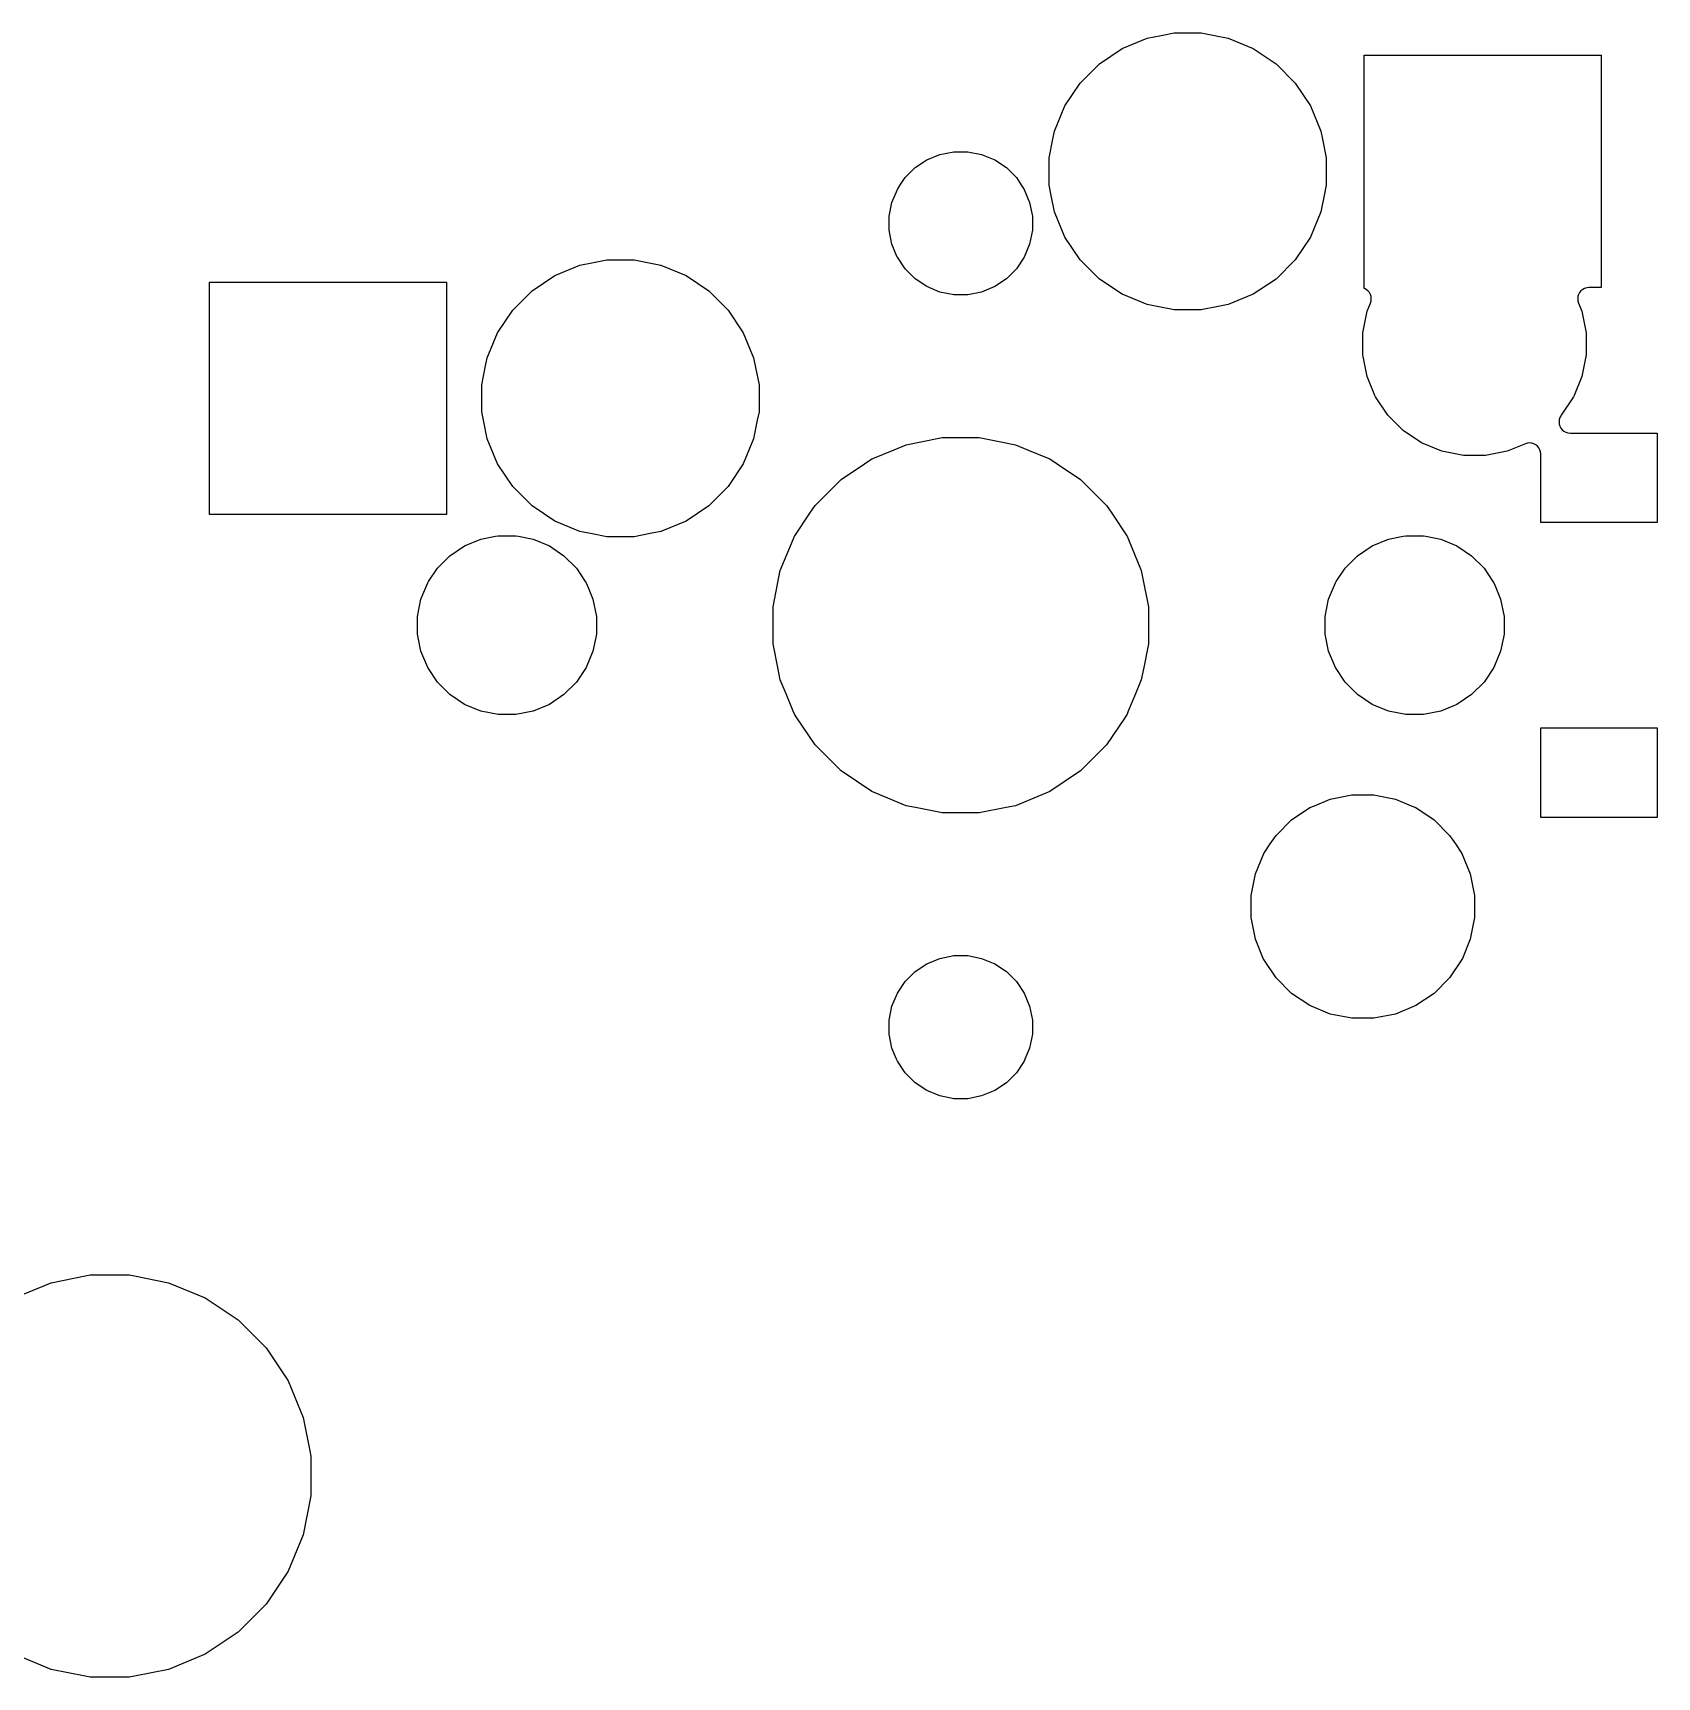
# Model space of a CAD drawing. Extents: x 70 to 347, y -163 to -55.
# Drawn here: x 226.91 to 245.09, y -82.97 to -64.57 of the extents above; entities that cross this region are included whole.
import ezdxf

# ---------------------------------------------------------------- set-up
doc = ezdxf.new("R2010")
doc.units = 0
doc.layers.add('BLACK', color=7, linetype='CONTINUOUS')

msp = doc.modelspace()

# ---------------------------------------------------------------- linework, layer by layer
at = {"layer": 'BLACK', "linetype": 'CONTINUOUS'}
for p, q in [((239.384, -64.6248), (239.538, -64.5941)), ((239.538, -64.5941), (239.684, -64.5652)), ((239.684, -64.5652), (239.989, -64.5652)), ((239.989, -64.5652), (240.135, -64.5941)), ((240.135, -64.5941), (240.289, -64.6248)), ((238.848, -64.9115), (239.102, -64.7417)), ((239.102, -64.7417), (239.384, -64.6248)), ((240.289, -64.6248), (240.571, -64.7417)), ((240.571, -64.7417), (240.825, -64.9115)), ((238.632, -65.1275), (238.848, -64.9115)), ((240.825, -64.9115), (241.041, -65.1275)), ((241.813, -67.4263), (241.813, -64.8152)), ((241.813, -64.8152), (244.465, -64.8152)), ((244.465, -64.8152), (244.465, -67.4172)), ((238.462, -65.3815), (238.632, -65.1275)), ((241.041, -65.1275), (241.211, -65.3815)), ((238.345, -65.6638), (238.462, -65.3815)), ((241.211, -65.3815), (241.328, -65.6638)), ((238.327, -65.7545), (238.345, -65.6638)), ((241.328, -65.6638), (241.346, -65.7545)), ((237.063, -65.926), (237.218, -65.8952)), ((237.218, -65.8952), (237.375, -65.8952)), ((237.375, -65.8952), (237.53, -65.926)), ((238.286, -65.9634), (238.327, -65.7545)), ((241.346, -65.7545), (241.388, -65.9634)), ((236.674, -66.1856), (236.786, -66.074)), ((236.786, -66.074), (236.917, -65.9864)), ((236.917, -65.9864), (237.063, -65.926)), ((236.917, -65.9864), (236.917, -65.9864)), ((237.53, -65.926), (237.676, -65.9864)), ((237.676, -65.9864), (237.676, -65.9864)), ((237.676, -65.9864), (237.807, -66.074)), ((237.807, -66.074), (237.919, -66.1856)), ((238.286, -66.269), (238.286, -65.9634)), ((241.388, -65.9634), (241.388, -66.269)), ((236.616, -66.2733), (236.674, -66.1856)), ((237.919, -66.1856), (237.977, -66.2733)), ((236.526, -66.4626), (236.587, -66.3168)), ((236.587, -66.3168), (236.616, -66.2733)), ((237.977, -66.2733), (238.006, -66.3168)), ((238.006, -66.3168), (238.067, -66.4626)), ((238.309, -66.3852), (238.286, -66.269)), ((238.345, -66.5686), (238.309, -66.3852)), ((241.364, -66.3852), (241.328, -66.5686)), ((241.388, -66.269), (241.364, -66.3852)), ((236.496, -66.6173), (236.526, -66.4626)), ((236.496, -66.7751), (236.496, -66.6173)), ((238.067, -66.4626), (238.098, -66.6173)), ((238.098, -66.6173), (238.098, -66.7751)), ((238.462, -66.8509), (238.345, -66.5686)), ((241.328, -66.5686), (241.211, -66.8509)), ((236.526, -66.9298), (236.496, -66.7751)), ((238.098, -66.7751), (238.067, -66.9298)), ((236.586, -67.0745), (236.526, -66.9298)), ((238.067, -66.9298), (238.007, -67.0745)), ((238.632, -67.1049), (238.462, -66.8509)), ((241.211, -66.8509), (241.041, -67.1049)), ((232.752, -67.2817), (233.034, -67.1648)), ((233.034, -67.1648), (233.184, -67.135)), ((233.184, -67.135), (233.334, -67.1052)), ((233.334, -67.1052), (233.639, -67.1052)), ((233.639, -67.1052), (233.789, -67.135)), ((233.789, -67.135), (233.939, -67.1648)), ((233.939, -67.1648), (234.221, -67.2817)), ((236.587, -67.0756), (236.586, -67.0745)), ((236.674, -67.2068), (236.587, -67.0756)), ((238.006, -67.0756), (237.919, -67.2068)), ((238.007, -67.0745), (238.006, -67.0756)), ((238.848, -67.3209), (238.632, -67.1049)), ((241.041, -67.1049), (240.825, -67.3209)), ((228.886, -69.9572), (228.886, -67.3552)), ((228.886, -67.3552), (231.538, -67.3552)), ((231.538, -67.3552), (231.538, -69.9572)), ((232.498, -67.4515), (232.752, -67.2817)), ((234.221, -67.2817), (234.475, -67.4515)), ((236.786, -67.3184), (236.674, -67.2068)), ((236.917, -67.406), (236.786, -67.3184)), ((237.807, -67.3184), (237.676, -67.406)), ((237.919, -67.2068), (237.807, -67.3184)), ((239.102, -67.4907), (238.848, -67.3209)), ((240.825, -67.3209), (240.571, -67.4907)), ((232.282, -67.6675), (232.498, -67.4515)), ((234.475, -67.4515), (234.691, -67.6675)), ((237.063, -67.4664), (236.917, -67.406)), ((236.917, -67.406), (236.917, -67.406)), ((236.917, -67.406), (236.917, -67.406)), ((237.218, -67.4972), (237.063, -67.4664)), ((237.375, -67.4972), (237.218, -67.4972)), ((237.53, -67.4664), (237.375, -67.4972)), ((237.676, -67.406), (237.53, -67.4664)), ((237.676, -67.406), (237.676, -67.406)), ((237.676, -67.406), (237.676, -67.406)), ((239.384, -67.6076), (239.102, -67.4907)), ((240.571, -67.4907), (240.289, -67.6076)), ((241.814, -67.4267), (241.813, -67.4263)), ((241.835, -67.4383), (241.814, -67.4267)), ((241.854, -67.4538), (241.835, -67.4383)), ((241.87, -67.4728), (241.854, -67.4538)), ((241.881, -67.4944), (241.87, -67.4728)), ((241.889, -67.5178), (241.881, -67.4944)), ((241.891, -67.5422), (241.889, -67.5178)), ((241.889, -67.5666), (241.891, -67.5422)), ((244.205, -67.5178), (244.202, -67.5422)), ((244.202, -67.5422), (244.205, -67.5666)), ((244.212, -67.4944), (244.205, -67.5178)), ((244.223, -67.4728), (244.212, -67.4944)), ((244.239, -67.4538), (244.223, -67.4728)), ((244.258, -67.4383), (244.239, -67.4538)), ((244.279, -67.4267), (244.258, -67.4383)), ((244.303, -67.4196), (244.279, -67.4267)), ((244.327, -67.4172), (244.303, -67.4196)), ((244.465, -67.4172), (244.327, -67.4172)), ((232.112, -67.9215), (232.282, -67.6675)), ((234.691, -67.6675), (234.861, -67.9215)), ((239.494, -67.6295), (239.384, -67.6076)), ((239.684, -67.6672), (239.494, -67.6295)), ((239.989, -67.6672), (239.684, -67.6672)), ((240.179, -67.6295), (239.989, -67.6672)), ((240.289, -67.6076), (240.179, -67.6295)), ((241.796, -67.923), (241.844, -67.6813)), ((241.844, -67.6813), (241.881, -67.59)), ((241.881, -67.59), (241.889, -67.5666)), ((244.205, -67.5666), (244.212, -67.59)), ((244.212, -67.59), (244.25, -67.6813)), ((244.25, -67.6813), (244.298, -67.923)), ((231.995, -68.2038), (232.112, -67.9215)), ((234.861, -67.9215), (234.978, -68.2038)), ((241.796, -68.1694), (241.796, -67.923)), ((244.298, -67.923), (244.298, -68.1694)), ((231.974, -68.3098), (231.995, -68.2038)), ((234.978, -68.2038), (234.999, -68.3098)), ((241.844, -68.4111), (241.796, -68.1694)), ((244.298, -68.1694), (244.25, -68.4111)), ((231.936, -68.5034), (231.974, -68.3098)), ((234.999, -68.3098), (235.038, -68.5034)), ((241.932, -68.6239), (241.844, -68.4111)), ((244.25, -68.4111), (244.161, -68.6239)), ((231.936, -68.809), (231.936, -68.5034)), ((235.038, -68.5034), (235.038, -68.809)), ((241.938, -68.6388), (241.932, -68.6239)), ((242.075, -68.8437), (241.938, -68.6388)), ((244.155, -68.6388), (244.018, -68.8437)), ((244.161, -68.6239), (244.155, -68.6388)), ((231.954, -68.9013), (231.936, -68.809)), ((235.038, -68.809), (235.019, -68.9013)), ((231.995, -69.1086), (231.954, -68.9013)), ((235.019, -68.9013), (234.978, -69.1086)), ((242.249, -69.0179), (242.075, -68.8437)), ((242.454, -69.1548), (242.249, -69.0179)), ((243.995, -68.8958), (243.993, -68.9202)), ((243.993, -68.9202), (243.995, -68.9446)), ((244.002, -68.8724), (243.995, -68.8958)), ((243.995, -68.9446), (244.002, -68.968)), ((244.014, -68.8508), (244.002, -68.8724)), ((244.002, -68.968), (244.014, -68.9896)), ((244.018, -68.8437), (244.014, -68.8508)), ((244.014, -68.9896), (244.029, -69.0086)), ((244.018, -68.8437), (244.018, -68.8437)), ((244.029, -69.0086), (244.048, -69.0241)), ((244.048, -69.0241), (244.07, -69.0357)), ((232.112, -69.3909), (231.995, -69.1086)), ((234.978, -69.1086), (234.861, -69.3909)), ((236.549, -69.2319), (236.684, -69.1759)), ((236.684, -69.1759), (236.849, -69.143)), ((236.849, -69.143), (237.09, -69.0952)), ((237.09, -69.0952), (237.504, -69.0952)), ((237.504, -69.0952), (237.744, -69.143)), ((237.744, -69.143), (237.909, -69.1759)), ((237.909, -69.1759), (238.044, -69.2319)), ((242.682, -69.2491), (242.454, -69.1548)), ((242.454, -69.1548), (242.454, -69.1548)), ((242.454, -69.1548), (242.454, -69.1548)), ((243.617, -69.1642), (243.411, -69.2491)), ((243.64, -69.1571), (243.617, -69.1642)), ((243.664, -69.1547), (243.64, -69.1571)), ((243.689, -69.1571), (243.664, -69.1547)), ((243.712, -69.1642), (243.689, -69.1571)), ((243.734, -69.1758), (243.712, -69.1642)), ((243.753, -69.1913), (243.734, -69.1758)), ((243.768, -69.2102), (243.753, -69.1913)), ((243.78, -69.2319), (243.768, -69.2102)), ((244.07, -69.0357), (244.093, -69.0428)), ((244.093, -69.0428), (244.117, -69.0452)), ((244.117, -69.0452), (245.091, -69.0452)), ((245.091, -69.0452), (245.091, -70.0472)), ((232.282, -69.6449), (232.112, -69.3909)), ((234.861, -69.3909), (234.691, -69.6449)), ((235.957, -69.5642), (236.217, -69.3909)), ((236.217, -69.3909), (236.301, -69.3343)), ((236.301, -69.3343), (236.311, -69.3304)), ((236.311, -69.3304), (236.549, -69.2319)), ((238.044, -69.2319), (238.282, -69.3304)), ((238.282, -69.3304), (238.292, -69.3343)), ((238.292, -69.3343), (238.376, -69.3909)), ((238.376, -69.3909), (238.636, -69.5642)), ((242.923, -69.2972), (242.682, -69.2491)), ((243.17, -69.2972), (242.923, -69.2972)), ((243.411, -69.2491), (243.17, -69.2972)), ((243.787, -69.2553), (243.78, -69.2319)), ((243.789, -69.2797), (243.787, -69.2553)), ((243.789, -70.0472), (243.789, -69.2797)), ((235.665, -69.8569), (235.957, -69.5642)), ((238.636, -69.5642), (238.929, -69.8569)), ((232.498, -69.8609), (232.282, -69.6449)), ((234.691, -69.6449), (234.475, -69.8609)), ((232.752, -70.0307), (232.498, -69.8609)), ((234.475, -69.8609), (234.221, -70.0307)), ((235.439, -70.1952), (235.607, -69.9436)), ((235.607, -69.9436), (235.665, -69.8569)), ((238.929, -69.8569), (238.987, -69.9436)), ((238.987, -69.9436), (239.155, -70.1952)), ((231.538, -69.9572), (228.886, -69.9572)), ((233.034, -70.1476), (232.752, -70.0307)), ((234.221, -70.0307), (233.939, -70.1476)), ((245.091, -70.0472), (243.789, -70.0472)), ((231.578, -70.4187), (231.742, -70.3091)), ((231.742, -70.3091), (231.925, -70.2337)), ((231.925, -70.2337), (232.089, -70.201)), ((232.089, -70.201), (232.118, -70.1952)), ((232.118, -70.1952), (232.315, -70.1952)), ((232.315, -70.1952), (232.344, -70.201)), ((232.344, -70.201), (232.509, -70.2337)), ((232.509, -70.2337), (232.691, -70.3091)), ((232.691, -70.3091), (232.855, -70.4187)), ((233.153, -70.1713), (233.034, -70.1476)), ((233.334, -70.2072), (233.153, -70.1713)), ((233.639, -70.2072), (233.334, -70.2072)), ((233.82, -70.1713), (233.639, -70.2072)), ((233.939, -70.1476), (233.82, -70.1713)), ((235.276, -70.5834), (235.42, -70.2368)), ((235.42, -70.2368), (235.435, -70.201)), ((235.435, -70.201), (235.439, -70.1952)), ((239.155, -70.1952), (239.158, -70.201)), ((239.158, -70.201), (239.173, -70.2368)), ((239.173, -70.2368), (239.317, -70.5834)), ((241.738, -70.4187), (241.902, -70.3091)), ((241.902, -70.3091), (242.085, -70.2337)), ((242.085, -70.2337), (242.249, -70.201)), ((242.249, -70.201), (242.278, -70.1952)), ((242.278, -70.1952), (242.475, -70.1952)), ((242.475, -70.1952), (242.504, -70.201)), ((242.504, -70.201), (242.669, -70.2337)), ((242.669, -70.2337), (242.851, -70.3091)), ((242.851, -70.3091), (243.015, -70.4187)), ((231.439, -70.5581), (231.578, -70.4187)), ((232.855, -70.4187), (232.994, -70.5581)), ((241.599, -70.5581), (241.738, -70.4187)), ((243.015, -70.4187), (243.154, -70.5581)), ((231.34, -70.7066), (231.439, -70.5581)), ((232.994, -70.5581), (233.093, -70.7066)), ((235.196, -70.9893), (235.261, -70.6594)), ((235.261, -70.6594), (235.276, -70.5834)), ((239.317, -70.5834), (239.332, -70.6594)), ((239.332, -70.6594), (239.398, -70.9893)), ((241.5, -70.7066), (241.599, -70.5581)), ((243.154, -70.5581), (243.253, -70.7066)), ((231.254, -70.9042), (231.307, -70.7754)), ((231.307, -70.7754), (231.33, -70.7221)), ((231.33, -70.7221), (231.34, -70.7066)), ((233.093, -70.7066), (233.104, -70.7221)), ((233.104, -70.7221), (233.126, -70.7754)), ((233.126, -70.7754), (233.179, -70.9042)), ((241.414, -70.9042), (241.467, -70.7754)), ((241.467, -70.7754), (241.49, -70.7221)), ((241.49, -70.7221), (241.5, -70.7066)), ((243.253, -70.7066), (243.264, -70.7221)), ((243.264, -70.7221), (243.286, -70.7754)), ((243.286, -70.7754), (243.339, -70.9042)), ((231.216, -71.0976), (231.254, -70.9045)), ((231.254, -70.9045), (231.254, -70.9042)), ((233.179, -70.9042), (233.179, -70.9045)), ((233.179, -70.9045), (233.218, -71.0976)), ((235.196, -71.4031), (235.196, -70.9893)), ((239.398, -70.9893), (239.398, -71.4031)), ((241.376, -71.0976), (241.414, -70.9045)), ((241.414, -70.9045), (241.414, -70.9042)), ((243.339, -70.9042), (243.339, -70.9045)), ((243.339, -70.9045), (243.378, -71.0976)), ((231.216, -71.2948), (231.216, -71.0976)), ((233.218, -71.0976), (233.218, -71.2948)), ((241.376, -71.2948), (241.376, -71.0976)), ((243.378, -71.0976), (243.378, -71.2948)), ((231.224, -71.3355), (231.216, -71.2948)), ((231.254, -71.4882), (231.224, -71.3355)), ((233.21, -71.3355), (233.179, -71.4882)), ((233.218, -71.2948), (233.21, -71.3355)), ((235.249, -71.6703), (235.196, -71.4031)), ((239.398, -71.4031), (239.344, -71.6703)), ((241.384, -71.3355), (241.376, -71.2948)), ((241.414, -71.4882), (241.384, -71.3355)), ((243.37, -71.3355), (243.339, -71.4882)), ((243.378, -71.2948), (243.37, -71.3355)), ((231.33, -71.6704), (231.254, -71.4882)), ((233.179, -71.4882), (233.104, -71.6704)), ((241.49, -71.6704), (241.414, -71.4882)), ((243.339, -71.4882), (243.264, -71.6704)), ((231.439, -71.8343), (231.33, -71.6704)), ((233.104, -71.6704), (232.994, -71.8343)), ((235.276, -71.809), (235.249, -71.6703)), ((239.344, -71.6703), (239.317, -71.809)), ((241.599, -71.8343), (241.49, -71.6704)), ((243.264, -71.6704), (243.154, -71.8343)), ((231.578, -71.9737), (231.439, -71.8343)), ((232.994, -71.8343), (232.855, -71.9737)), ((235.341, -71.9651), (235.276, -71.809)), ((235.421, -72.1587), (235.341, -71.9651)), ((239.252, -71.9651), (239.172, -72.1587)), ((239.317, -71.809), (239.252, -71.9651)), ((241.738, -71.9737), (241.599, -71.8343)), ((243.154, -71.8343), (243.015, -71.9737)), ((231.742, -72.0833), (231.578, -71.9737)), ((231.925, -72.1587), (231.742, -72.0833)), ((231.742, -72.0833), (231.742, -72.0833)), ((231.742, -72.0833), (231.742, -72.0833)), ((231.742, -72.0833), (231.742, -72.0833)), ((232.691, -72.0833), (232.509, -72.1587)), ((232.855, -71.9737), (232.691, -72.0833)), ((232.691, -72.0833), (232.691, -72.0833)), ((232.691, -72.0833), (232.691, -72.0833)), ((232.691, -72.0833), (232.691, -72.0833)), ((241.902, -72.0833), (241.738, -71.9737)), ((242.085, -72.1587), (241.902, -72.0833)), ((241.902, -72.0833), (241.902, -72.0833)), ((241.902, -72.0833), (241.902, -72.0833)), ((241.902, -72.0833), (241.902, -72.0833)), ((242.851, -72.0833), (242.669, -72.1587)), ((243.015, -71.9737), (242.851, -72.0833)), ((242.851, -72.0833), (242.851, -72.0833)), ((242.851, -72.0833), (242.851, -72.0833)), ((242.851, -72.0833), (242.851, -72.0833)), ((232.021, -72.178), (231.925, -72.1587)), ((232.118, -72.1972), (232.021, -72.178)), ((232.315, -72.1972), (232.118, -72.1972)), ((232.412, -72.178), (232.315, -72.1972)), ((232.509, -72.1587), (232.412, -72.178)), ((235.435, -72.1914), (235.421, -72.1587)), ((235.462, -72.2319), (235.435, -72.1914)), ((235.665, -72.5355), (235.462, -72.2319)), ((239.131, -72.2319), (238.929, -72.5355)), ((239.158, -72.1914), (239.131, -72.2319)), ((239.172, -72.1587), (239.158, -72.1914)), ((242.181, -72.178), (242.085, -72.1587)), ((242.278, -72.1972), (242.181, -72.178)), ((242.475, -72.1972), (242.278, -72.1972)), ((242.572, -72.178), (242.475, -72.1972)), ((242.669, -72.1587), (242.572, -72.178)), ((243.789, -73.3472), (243.789, -72.3452)), ((243.789, -72.3452), (245.091, -72.3452)), ((245.091, -72.3452), (245.091, -73.3472)), ((235.957, -72.8282), (235.665, -72.5355)), ((238.929, -72.5355), (238.636, -72.8282)), ((236.128, -72.9423), (235.957, -72.8282)), ((238.636, -72.8282), (238.465, -72.9423)), ((236.301, -73.0581), (236.128, -72.9423)), ((236.391, -73.0952), (236.301, -73.0581)), ((236.301, -73.0581), (236.301, -73.0581)), ((236.301, -73.0581), (236.301, -73.0581)), ((238.292, -73.0581), (238.202, -73.0952)), ((238.465, -72.9423), (238.292, -73.0581)), ((238.292, -73.0581), (238.292, -73.0581)), ((238.292, -73.0581), (238.292, -73.0581)), ((236.684, -73.2165), (236.391, -73.0952)), ((236.79, -73.2376), (236.684, -73.2165)), ((237.09, -73.2972), (236.79, -73.2376)), ((237.803, -73.2376), (237.504, -73.2972)), ((237.909, -73.2165), (237.803, -73.2376)), ((238.202, -73.0952), (237.909, -73.2165)), ((240.999, -73.3745), (241.204, -73.2376)), ((241.204, -73.2376), (241.255, -73.2165)), ((241.255, -73.2165), (241.432, -73.1433)), ((241.432, -73.1433), (241.673, -73.0952)), ((241.673, -73.0952), (241.92, -73.0952)), ((241.92, -73.0952), (242.161, -73.1433)), ((242.161, -73.1433), (242.338, -73.2165)), ((242.338, -73.2165), (242.389, -73.2376)), ((242.389, -73.2376), (242.594, -73.3745)), ((237.504, -73.2972), (237.09, -73.2972)), ((240.825, -73.5487), (240.999, -73.3745)), ((242.594, -73.3745), (242.768, -73.5487)), ((245.091, -73.3472), (243.789, -73.3472)), ((240.761, -73.6448), (240.825, -73.5487)), ((242.768, -73.5487), (242.833, -73.6448)), ((240.594, -73.9813), (240.688, -73.7536)), ((240.688, -73.7536), (240.761, -73.6448)), ((242.833, -73.6448), (242.905, -73.7536)), ((242.905, -73.7536), (243, -73.9813)), ((240.546, -74.223), (240.594, -73.9813)), ((243, -73.9813), (243.048, -74.223)), ((240.546, -74.4694), (240.546, -74.223)), ((243.048, -74.223), (243.048, -74.4694)), ((240.594, -74.7111), (240.546, -74.4694)), ((243.048, -74.4694), (243, -74.7111)), ((240.683, -74.926), (240.594, -74.7111)), ((243, -74.7111), (242.911, -74.926)), ((237.063, -74.926), (237.218, -74.8952)), ((237.218, -74.8952), (237.375, -74.8952)), ((237.375, -74.8952), (237.53, -74.926)), ((236.674, -75.1856), (236.786, -75.074)), ((236.786, -75.074), (236.917, -74.9864)), ((236.917, -74.9864), (237.063, -74.926)), ((236.917, -74.9864), (236.917, -74.9864)), ((237.53, -74.926), (237.676, -74.9864)), ((237.676, -74.9864), (237.676, -74.9864)), ((237.676, -74.9864), (237.807, -75.074)), ((237.807, -75.074), (237.919, -75.1856)), ((240.688, -74.9388), (240.683, -74.926)), ((240.825, -75.1437), (240.688, -74.9388)), ((242.905, -74.9388), (242.768, -75.1437)), ((242.911, -74.926), (242.905, -74.9388)), ((236.587, -75.3168), (236.674, -75.1856)), ((237.919, -75.1856), (238.006, -75.3168)), ((240.999, -75.3179), (240.825, -75.1437)), ((242.768, -75.1437), (242.594, -75.3179)), ((236.496, -75.6173), (236.526, -75.4626)), ((236.526, -75.4626), (236.587, -75.3168)), ((236.587, -75.3168), (236.587, -75.3168)), ((238.006, -75.3168), (238.006, -75.3168)), ((238.006, -75.3168), (238.067, -75.4626)), ((238.067, -75.4626), (238.098, -75.6173)), ((241.204, -75.4548), (240.999, -75.3179)), ((241.432, -75.5491), (241.204, -75.4548)), ((241.204, -75.4548), (241.204, -75.4548)), ((241.204, -75.4548), (241.204, -75.4548)), ((242.389, -75.4548), (242.161, -75.5491)), ((242.594, -75.3179), (242.389, -75.4548)), ((242.389, -75.4548), (242.389, -75.4548)), ((242.389, -75.4548), (242.389, -75.4548)), ((236.496, -75.7751), (236.496, -75.6173)), ((238.098, -75.6173), (238.098, -75.7751)), ((241.673, -75.5972), (241.432, -75.5491)), ((241.92, -75.5972), (241.673, -75.5972)), ((242.161, -75.5491), (241.92, -75.5972)), ((236.526, -75.9298), (236.496, -75.7751)), ((238.098, -75.7751), (238.067, -75.9298)), ((236.578, -76.0548), (236.526, -75.9298)), ((238.067, -75.9298), (238.015, -76.0548)), ((236.587, -76.0756), (236.578, -76.0548)), ((236.674, -76.2068), (236.587, -76.0756)), ((238.006, -76.0756), (237.919, -76.2068)), ((238.015, -76.0548), (238.006, -76.0756)), ((236.786, -76.3184), (236.674, -76.2068)), ((236.917, -76.406), (236.786, -76.3184)), ((237.807, -76.3184), (237.676, -76.406)), ((237.919, -76.2068), (237.807, -76.3184)), ((237.063, -76.4664), (236.917, -76.406)), ((236.917, -76.406), (236.917, -76.406)), ((236.917, -76.406), (236.917, -76.406)), ((237.218, -76.4972), (237.063, -76.4664)), ((237.375, -76.4972), (237.218, -76.4972)), ((237.53, -76.4664), (237.375, -76.4972)), ((237.676, -76.406), (237.53, -76.4664)), ((237.676, -76.406), (237.676, -76.406)), ((237.676, -76.406), (237.676, -76.406)), ((226.705, -78.7264), (227.115, -78.5567)), ((227.115, -78.5567), (227.496, -78.481)), ((227.496, -78.481), (227.55, -78.4702)), ((227.55, -78.4702), (227.993, -78.4702)), ((227.993, -78.4702), (228.047, -78.481)), ((228.047, -78.481), (228.428, -78.5567)), ((228.428, -78.5567), (228.838, -78.7264)), ((228.838, -78.7264), (229.207, -78.9727)), ((229.207, -78.9727), (229.52, -79.2863)), ((229.52, -79.2863), (229.766, -79.655)), ((229.766, -79.655), (229.936, -80.0646)), ((229.936, -80.0646), (230.011, -80.4399)), ((230.011, -80.4399), (230.023, -80.4995)), ((230.023, -80.4995), (230.023, -80.9429)), ((230.022, -80.9442), (229.936, -81.3778)), ((230.023, -80.9429), (230.022, -80.9442)), ((229.936, -81.3778), (229.766, -81.7874)), ((229.766, -81.7874), (229.52, -82.1561)), ((229.52, -82.1561), (229.207, -82.4697)), ((229.207, -82.4697), (228.838, -82.716)), ((227.115, -82.8857), (226.705, -82.716)), ((228.838, -82.716), (228.428, -82.8857)), ((227.496, -82.9614), (227.115, -82.8857)), ((227.55, -82.9722), (227.496, -82.9614)), ((227.993, -82.9722), (227.55, -82.9722)), ((228.047, -82.9614), (227.993, -82.9722)), ((228.428, -82.8857), (228.047, -82.9614))]:
    msp.add_line(p, q, dxfattribs=at)

doc.saveas('drawing.dxf')
